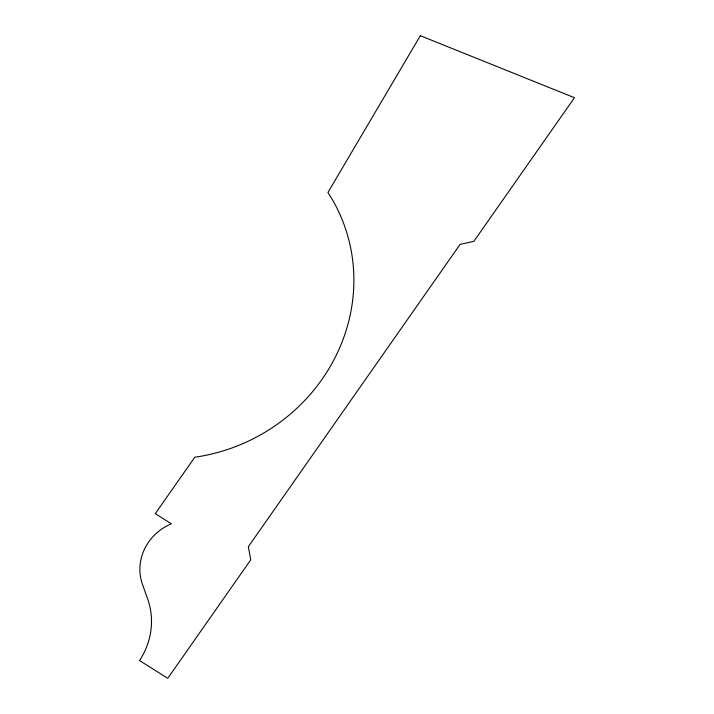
<?xml version="1.0" encoding="UTF-8"?>
<svg xmlns="http://www.w3.org/2000/svg" width="714" height="714" viewBox="0 0 714 714"><rect width="100%" height="100%" fill="white"/><g stroke="black" fill="none" stroke-linecap="round" stroke-linejoin="round"><path stroke-width="1.07" d="M420.332 35.7L327.94 192.485A178.518 168.174 -27.9 0 1 194.806 457.219L155.259 513.661L171.405 523.799A49.409 46.544 -27.9 0 0 142.452 584.338L147.682 599.037A73.703 69.436 -27.9 0 1 139.533 660.557L167.772 678.3L250.757 559.83L248.338 546.701L460.119 244.367L473.837 241.368L574.467 97.711L420.332 35.7"/></g></svg>
